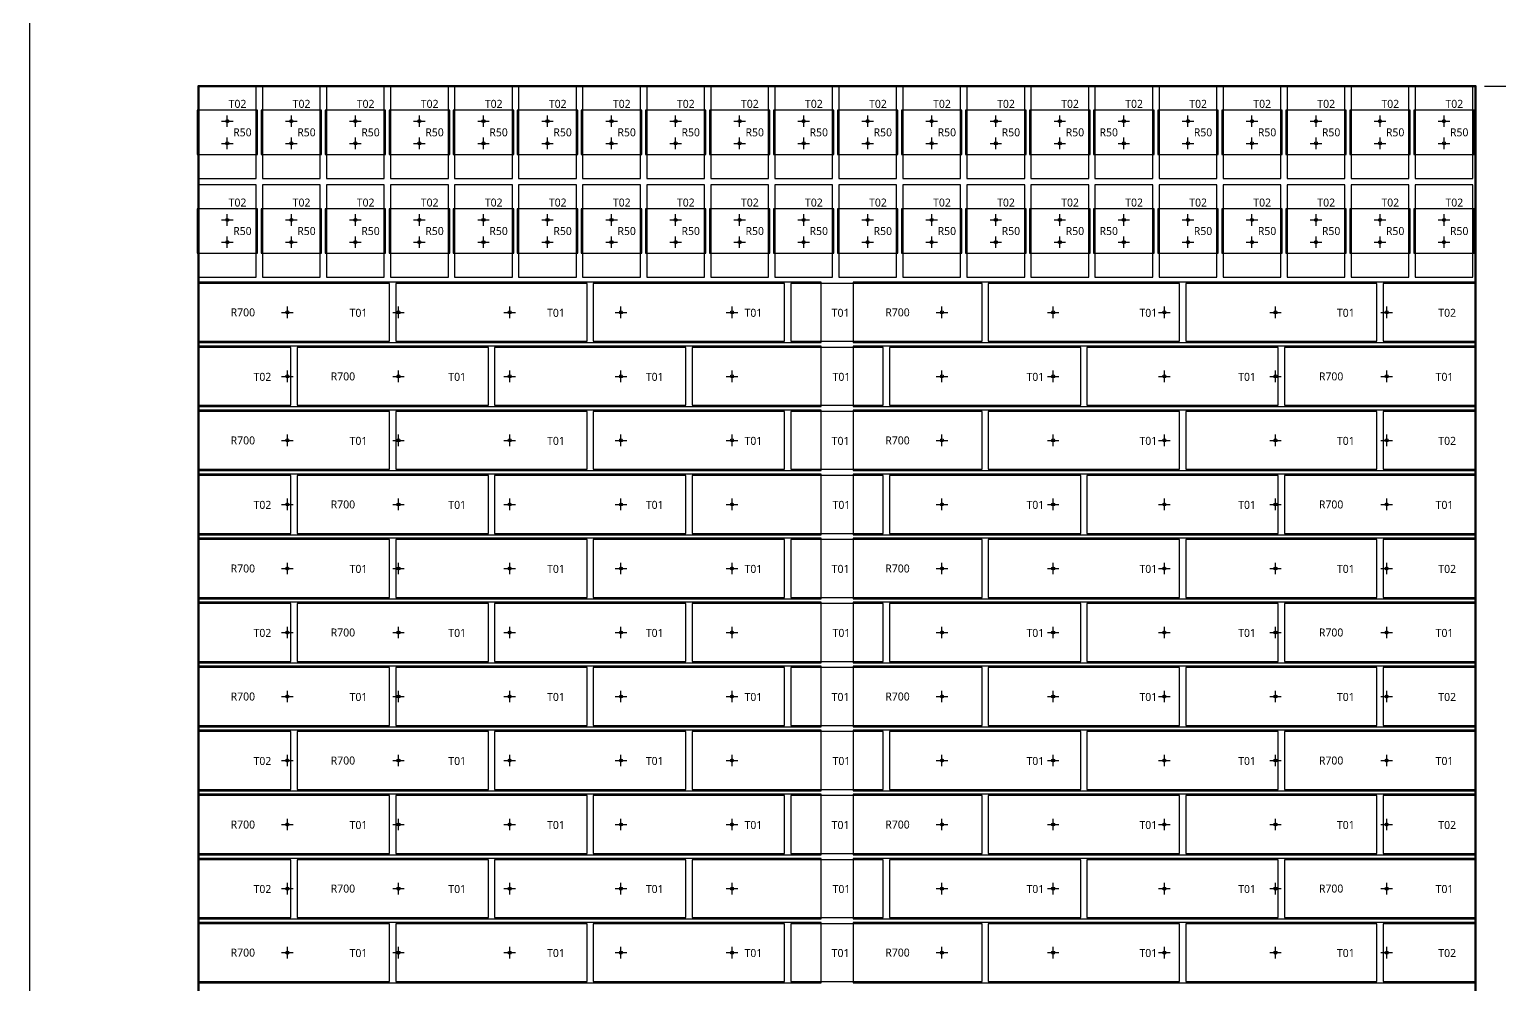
# Model space of a CAD drawing. Header units: millimetres. Extents: x -190 to 7814, y -8114 to 208.
# Drawn here: x -190 to 1463, y -4897 to -3823 of the extents above; entities that cross this region are included whole.
import ezdxf
from ezdxf.enums import TextEntityAlignment as Align

# ---------------------------------------------------------------- set-up
doc = ezdxf.new("R2010")
doc.units = ezdxf.units.MM
for name, color, linetype in [('BOARD', 7, 'Continuous'), ('BORDER', 7, 'Continuous'), ('DIM', 8, 'Continuous'), ('P4_CLIP_R50', 3, 'Continuous'), ('P4_CLIP_R700', 5, 'Continuous'), ('P4_HOLE', 1, 'Continuous'), ('P4_SLIP', 7, 'Continuous'), ('P4_TXT_B', 7, 'Continuous')]:
    doc.layers.add(name, color=color, linetype=linetype)
doc.styles.add('CN', font='msyh.ttc')
doc.dimstyles.new('MM', dxfattribs={"dimtxt": 34, "dimasz": 20, "dimexe": 12, "dimexo": 10, "dimgap": 8, "dimtad": 1, "dimdec": 1, "dimdsep": 46, "dimtxsty": 'CN', "dimcen": 2.5, "dimazin": 3, "dimtfac": 1, "dimtmove": 0, "dimatfit": 3})

msp = doc.modelspace()

# ---------------------------------------------------------------- linework, layer by layer
at = {"layer": 'BOARD', "lineweight": 50}
msp.add_lwpolyline([(0, -5403.5), (1436, -5403.5), (1436, -3886.5), (0, -3886.5)], close=True, dxfattribs=at)
at = {"layer": 'BORDER'}
msp.add_lwpolyline([(-190, -8113.5), (7813.67, -8113.5), (7813.67, 207.69), (-190, 207.69)], close=True, dxfattribs=at)
at = {"layer": 'P4_CLIP_R50'}
for points in [[(66.5, -3963.5), (66.5, -3913.5), (-1.5, -3913.5), (-1.5, -3963.5)], [(138.5, -3963.5), (138.5, -3913.5), (70.5, -3913.5), (70.5, -3963.5)], [(210.5, -3963.5), (210.5, -3913.5), (142.5, -3913.5), (142.5, -3963.5)], [(282.5, -3963.5), (282.5, -3913.5), (214.5, -3913.5), (214.5, -3963.5)], [(354.5, -3963.5), (354.5, -3913.5), (286.5, -3913.5), (286.5, -3963.5)], [(426.5, -3963.5), (426.5, -3913.5), (358.5, -3913.5), (358.5, -3963.5)], [(498.5, -3963.5), (498.5, -3913.5), (430.5, -3913.5), (430.5, -3963.5)], [(570.5, -3963.5), (570.5, -3913.5), (502.5, -3913.5), (502.5, -3963.5)], [(642.5, -3963.5), (642.5, -3913.5), (574.5, -3913.5), (574.5, -3963.5)], [(714.5, -3963.5), (714.5, -3913.5), (646.5, -3913.5), (646.5, -3963.5)], [(786.5, -3963.5), (786.5, -3913.5), (718.5, -3913.5), (718.5, -3963.5)], [(858.5, -3963.5), (858.5, -3913.5), (790.5, -3913.5), (790.5, -3963.5)], [(930.5, -3963.5), (930.5, -3913.5), (862.5, -3913.5), (862.5, -3963.5)], [(1002.5, -3963.5), (1002.5, -3913.5), (934.5, -3913.5), (934.5, -3963.5)], [(1074.5, -3963.5), (1074.5, -3913.5), (1006.5, -3913.5), (1006.5, -3963.5)], [(1146.5, -3963.5), (1146.5, -3913.5), (1078.5, -3913.5), (1078.5, -3963.5)], [(1218.5, -3963.5), (1218.5, -3913.5), (1150.5, -3913.5), (1150.5, -3963.5)], [(1290.5, -3963.5), (1290.5, -3913.5), (1222.5, -3913.5), (1222.5, -3963.5)], [(1362.5, -3963.5), (1362.5, -3913.5), (1294.5, -3913.5), (1294.5, -3963.5)], [(1434.5, -3963.5), (1434.5, -3913.5), (1366.5, -3913.5), (1366.5, -3963.5)], [(66.5, -4074.5), (66.5, -4024.5), (-1.5, -4024.5), (-1.5, -4074.5)], [(138.5, -4074.5), (138.5, -4024.5), (70.5, -4024.5), (70.5, -4074.5)], [(210.5, -4074.5), (210.5, -4024.5), (142.5, -4024.5), (142.5, -4074.5)], [(282.5, -4074.5), (282.5, -4024.5), (214.5, -4024.5), (214.5, -4074.5)], [(354.5, -4074.5), (354.5, -4024.5), (286.5, -4024.5), (286.5, -4074.5)], [(426.5, -4074.5), (426.5, -4024.5), (358.5, -4024.5), (358.5, -4074.5)], [(498.5, -4074.5), (498.5, -4024.5), (430.5, -4024.5), (430.5, -4074.5)], [(570.5, -4074.5), (570.5, -4024.5), (502.5, -4024.5), (502.5, -4074.5)], [(642.5, -4074.5), (642.5, -4024.5), (574.5, -4024.5), (574.5, -4074.5)], [(714.5, -4074.5), (714.5, -4024.5), (646.5, -4024.5), (646.5, -4074.5)], [(786.5, -4074.5), (786.5, -4024.5), (718.5, -4024.5), (718.5, -4074.5)], [(858.5, -4074.5), (858.5, -4024.5), (790.5, -4024.5), (790.5, -4074.5)], [(930.5, -4074.5), (930.5, -4024.5), (862.5, -4024.5), (862.5, -4074.5)], [(1002.5, -4074.5), (1002.5, -4024.5), (934.5, -4024.5), (934.5, -4074.5)], [(1074.5, -4074.5), (1074.5, -4024.5), (1006.5, -4024.5), (1006.5, -4074.5)], [(1146.5, -4074.5), (1146.5, -4024.5), (1078.5, -4024.5), (1078.5, -4074.5)], [(1218.5, -4074.5), (1218.5, -4024.5), (1150.5, -4024.5), (1150.5, -4074.5)], [(1290.5, -4074.5), (1290.5, -4024.5), (1222.5, -4024.5), (1222.5, -4074.5)], [(1362.5, -4074.5), (1362.5, -4024.5), (1294.5, -4024.5), (1294.5, -4074.5)], [(1434.5, -4074.5), (1434.5, -4024.5), (1366.5, -4024.5), (1366.5, -4074.5)]]:
    msp.add_lwpolyline(points, close=True, dxfattribs=at)
at = {"layer": 'P4_CLIP_R700'}
for points in [[(0, -4175), (700, -4175), (700, -4107), (0, -4107)], [(736, -4175), (1436, -4175), (1436, -4107), (736, -4107)], [(0, -4247), (700, -4247), (700, -4179), (0, -4179)], [(736, -4247), (1436, -4247), (1436, -4179), (736, -4179)], [(0, -4319), (700, -4319), (700, -4251), (0, -4251)], [(736, -4319), (1436, -4319), (1436, -4251), (736, -4251)], [(0, -4391), (700, -4391), (700, -4323), (0, -4323)], [(736, -4391), (1436, -4391), (1436, -4323), (736, -4323)], [(0, -4463), (700, -4463), (700, -4395), (0, -4395)], [(736, -4463), (1436, -4463), (1436, -4395), (736, -4395)], [(0, -4535), (700, -4535), (700, -4467), (0, -4467)], [(736, -4535), (1436, -4535), (1436, -4467), (736, -4467)], [(0, -4607), (700, -4607), (700, -4539), (0, -4539)], [(736, -4607), (1436, -4607), (1436, -4539), (736, -4539)], [(0, -4679), (700, -4679), (700, -4611), (0, -4611)], [(736, -4679), (1436, -4679), (1436, -4611), (736, -4611)], [(0, -4751), (700, -4751), (700, -4683), (0, -4683)], [(736, -4751), (1436, -4751), (1436, -4683), (736, -4683)], [(0, -4823), (700, -4823), (700, -4755), (0, -4755)], [(736, -4823), (1436, -4823), (1436, -4755), (736, -4755)], [(0, -4895), (700, -4895), (700, -4827), (0, -4827)], [(736, -4895), (1436, -4895), (1436, -4827), (736, -4827)]]:
    msp.add_lwpolyline(points, close=True, dxfattribs=at)
at = {"layer": 'P4_HOLE'}
for p, q in [((26, -3926), (39, -3926)), ((32.5, -3932.5), (32.5, -3919.5)), ((98, -3926), (111, -3926)), ((104.5, -3932.5), (104.5, -3919.5)), ((170, -3926), (183, -3926)), ((176.5, -3932.5), (176.5, -3919.5)), ((242, -3926), (255, -3926)), ((248.5, -3932.5), (248.5, -3919.5)), ((314, -3926), (327, -3926)), ((320.5, -3932.5), (320.5, -3919.5)), ((386, -3926), (399, -3926)), ((392.5, -3932.5), (392.5, -3919.5)), ((458, -3926), (471, -3926)), ((464.5, -3932.5), (464.5, -3919.5)), ((530, -3926), (543, -3926)), ((536.5, -3932.5), (536.5, -3919.5)), ((602, -3926), (615, -3926)), ((608.5, -3932.5), (608.5, -3919.5)), ((674, -3926), (687, -3926)), ((680.5, -3932.5), (680.5, -3919.5)), ((746, -3926), (759, -3926)), ((752.5, -3932.5), (752.5, -3919.5)), ((818, -3926), (831, -3926)), ((824.5, -3932.5), (824.5, -3919.5)), ((890, -3926), (903, -3926)), ((896.5, -3932.5), (896.5, -3919.5)), ((962, -3926), (975, -3926)), ((968.5, -3932.5), (968.5, -3919.5)), ((1034, -3926), (1047, -3926)), ((1040.5, -3932.5), (1040.5, -3919.5)), ((1106, -3926), (1119, -3926)), ((1112.5, -3932.5), (1112.5, -3919.5)), ((1178, -3926), (1191, -3926)), ((1184.5, -3932.5), (1184.5, -3919.5)), ((1250, -3926), (1263, -3926)), ((1256.5, -3932.5), (1256.5, -3919.5)), ((1322, -3926), (1335, -3926)), ((1328.5, -3932.5), (1328.5, -3919.5)), ((1394, -3926), (1407, -3926)), ((1400.5, -3932.5), (1400.5, -3919.5)), ((32.5, -3957.5), (32.5, -3944.5)), ((104.5, -3957.5), (104.5, -3944.5)), ((176.5, -3957.5), (176.5, -3944.5)), ((248.5, -3957.5), (248.5, -3944.5)), ((320.5, -3957.5), (320.5, -3944.5)), ((392.5, -3957.5), (392.5, -3944.5)), ((464.5, -3957.5), (464.5, -3944.5)), ((536.5, -3957.5), (536.5, -3944.5)), ((608.5, -3957.5), (608.5, -3944.5)), ((680.5, -3957.5), (680.5, -3944.5)), ((752.5, -3957.5), (752.5, -3944.5)), ((824.5, -3957.5), (824.5, -3944.5)), ((896.5, -3957.5), (896.5, -3944.5)), ((968.5, -3957.5), (968.5, -3944.5)), ((1040.5, -3957.5), (1040.5, -3944.5)), ((1112.5, -3957.5), (1112.5, -3944.5)), ((1184.5, -3957.5), (1184.5, -3944.5)), ((1256.5, -3957.5), (1256.5, -3944.5)), ((1328.5, -3957.5), (1328.5, -3944.5)), ((1400.5, -3957.5), (1400.5, -3944.5)), ((26, -3951), (39, -3951)), ((98, -3951), (111, -3951)), ((170, -3951), (183, -3951)), ((242, -3951), (255, -3951)), ((314, -3951), (327, -3951)), ((386, -3951), (399, -3951)), ((458, -3951), (471, -3951)), ((530, -3951), (543, -3951)), ((602, -3951), (615, -3951)), ((674, -3951), (687, -3951)), ((746, -3951), (759, -3951)), ((818, -3951), (831, -3951)), ((890, -3951), (903, -3951)), ((962, -3951), (975, -3951)), ((1034, -3951), (1047, -3951)), ((1106, -3951), (1119, -3951)), ((1178, -3951), (1191, -3951)), ((1250, -3951), (1263, -3951)), ((1322, -3951), (1335, -3951)), ((1394, -3951), (1407, -3951)), ((32.5, -4043.5), (32.5, -4030.5)), ((104.5, -4043.5), (104.5, -4030.5)), ((176.5, -4043.5), (176.5, -4030.5)), ((248.5, -4043.5), (248.5, -4030.5)), ((320.5, -4043.5), (320.5, -4030.5)), ((392.5, -4043.5), (392.5, -4030.5)), ((464.5, -4043.5), (464.5, -4030.5)), ((536.5, -4043.5), (536.5, -4030.5)), ((608.5, -4043.5), (608.5, -4030.5)), ((680.5, -4043.5), (680.5, -4030.5)), ((752.5, -4043.5), (752.5, -4030.5)), ((824.5, -4043.5), (824.5, -4030.5)), ((896.5, -4043.5), (896.5, -4030.5)), ((968.5, -4043.5), (968.5, -4030.5)), ((1040.5, -4043.5), (1040.5, -4030.5)), ((1112.5, -4043.5), (1112.5, -4030.5)), ((1184.5, -4043.5), (1184.5, -4030.5)), ((1256.5, -4043.5), (1256.5, -4030.5)), ((1328.5, -4043.5), (1328.5, -4030.5)), ((1400.5, -4043.5), (1400.5, -4030.5)), ((26, -4037), (39, -4037)), ((98, -4037), (111, -4037)), ((170, -4037), (183, -4037)), ((242, -4037), (255, -4037)), ((314, -4037), (327, -4037)), ((386, -4037), (399, -4037)), ((458, -4037), (471, -4037)), ((530, -4037), (543, -4037)), ((602, -4037), (615, -4037)), ((674, -4037), (687, -4037)), ((746, -4037), (759, -4037)), ((818, -4037), (831, -4037)), ((890, -4037), (903, -4037)), ((962, -4037), (975, -4037)), ((1034, -4037), (1047, -4037)), ((1106, -4037), (1119, -4037)), ((1178, -4037), (1191, -4037)), ((1250, -4037), (1263, -4037)), ((1322, -4037), (1335, -4037)), ((1394, -4037), (1407, -4037)), ((26, -4062), (39, -4062)), ((32.5, -4068.5), (32.5, -4055.5)), ((98, -4062), (111, -4062)), ((104.5, -4068.5), (104.5, -4055.5)), ((170, -4062), (183, -4062)), ((176.5, -4068.5), (176.5, -4055.5)), ((242, -4062), (255, -4062)), ((248.5, -4068.5), (248.5, -4055.5)), ((314, -4062), (327, -4062)), ((320.5, -4068.5), (320.5, -4055.5)), ((386, -4062), (399, -4062)), ((392.5, -4068.5), (392.5, -4055.5)), ((458, -4062), (471, -4062)), ((464.5, -4068.5), (464.5, -4055.5)), ((530, -4062), (543, -4062)), ((536.5, -4068.5), (536.5, -4055.5)), ((602, -4062), (615, -4062)), ((608.5, -4068.5), (608.5, -4055.5)), ((674, -4062), (687, -4062)), ((680.5, -4068.5), (680.5, -4055.5)), ((746, -4062), (759, -4062)), ((752.5, -4068.5), (752.5, -4055.5)), ((818, -4062), (831, -4062)), ((824.5, -4068.5), (824.5, -4055.5)), ((890, -4062), (903, -4062)), ((896.5, -4068.5), (896.5, -4055.5)), ((962, -4062), (975, -4062)), ((968.5, -4068.5), (968.5, -4055.5)), ((1034, -4062), (1047, -4062)), ((1040.5, -4068.5), (1040.5, -4055.5)), ((1106, -4062), (1119, -4062)), ((1112.5, -4068.5), (1112.5, -4055.5)), ((1178, -4062), (1191, -4062)), ((1184.5, -4068.5), (1184.5, -4055.5)), ((1250, -4062), (1263, -4062)), ((1256.5, -4068.5), (1256.5, -4055.5)), ((1322, -4062), (1335, -4062)), ((1328.5, -4068.5), (1328.5, -4055.5)), ((1394, -4062), (1407, -4062)), ((1400.5, -4068.5), (1400.5, -4055.5)), ((93.5, -4141), (106.5, -4141)), ((100, -4147.5), (100, -4134.5)), ((218.5, -4141), (231.5, -4141)), ((225, -4147.5), (225, -4134.5)), ((343.5, -4141), (356.5, -4141)), ((350, -4147.5), (350, -4134.5)), ((468.5, -4141), (481.5, -4141)), ((475, -4147.5), (475, -4134.5)), ((593.5, -4141), (606.5, -4141)), ((600, -4147.5), (600, -4134.5)), ((829.5, -4141), (842.5, -4141)), ((836, -4147.5), (836, -4134.5)), ((954.5, -4141), (967.5, -4141)), ((961, -4147.5), (961, -4134.5)), ((1079.5, -4141), (1092.5, -4141)), ((1086, -4147.5), (1086, -4134.5)), ((1204.5, -4141), (1217.5, -4141)), ((1211, -4147.5), (1211, -4134.5)), ((1329.5, -4141), (1342.5, -4141)), ((1336, -4147.5), (1336, -4134.5)), ((93.5, -4213), (106.5, -4213)), ((100, -4219.5), (100, -4206.5)), ((218.5, -4213), (231.5, -4213)), ((225, -4219.5), (225, -4206.5)), ((343.5, -4213), (356.5, -4213)), ((350, -4219.5), (350, -4206.5)), ((468.5, -4213), (481.5, -4213)), ((475, -4219.5), (475, -4206.5)), ((593.5, -4213), (606.5, -4213)), ((600, -4219.5), (600, -4206.5)), ((829.5, -4213), (842.5, -4213)), ((836, -4219.5), (836, -4206.5)), ((954.5, -4213), (967.5, -4213)), ((961, -4219.5), (961, -4206.5)), ((1079.5, -4213), (1092.5, -4213)), ((1086, -4219.5), (1086, -4206.5)), ((1204.5, -4213), (1217.5, -4213)), ((1211, -4219.5), (1211, -4206.5)), ((1329.5, -4213), (1342.5, -4213)), ((1336, -4219.5), (1336, -4206.5)), ((100, -4291.5), (100, -4278.5)), ((225, -4291.5), (225, -4278.5)), ((350, -4291.5), (350, -4278.5)), ((475, -4291.5), (475, -4278.5)), ((600, -4291.5), (600, -4278.5)), ((836, -4291.5), (836, -4278.5)), ((961, -4291.5), (961, -4278.5)), ((1086, -4291.5), (1086, -4278.5)), ((1211, -4291.5), (1211, -4278.5)), ((1336, -4291.5), (1336, -4278.5)), ((93.5, -4285), (106.5, -4285)), ((218.5, -4285), (231.5, -4285)), ((343.5, -4285), (356.5, -4285)), ((468.5, -4285), (481.5, -4285)), ((593.5, -4285), (606.5, -4285)), ((829.5, -4285), (842.5, -4285)), ((954.5, -4285), (967.5, -4285)), ((1079.5, -4285), (1092.5, -4285)), ((1204.5, -4285), (1217.5, -4285)), ((1329.5, -4285), (1342.5, -4285)), ((93.5, -4357), (106.5, -4357)), ((100, -4363.5), (100, -4350.5)), ((218.5, -4357), (231.5, -4357)), ((225, -4363.5), (225, -4350.5)), ((343.5, -4357), (356.5, -4357)), ((350, -4363.5), (350, -4350.5)), ((468.5, -4357), (481.5, -4357)), ((475, -4363.5), (475, -4350.5)), ((593.5, -4357), (606.5, -4357)), ((600, -4363.5), (600, -4350.5)), ((829.5, -4357), (842.5, -4357)), ((836, -4363.5), (836, -4350.5)), ((954.5, -4357), (967.5, -4357)), ((961, -4363.5), (961, -4350.5)), ((1079.5, -4357), (1092.5, -4357)), ((1086, -4363.5), (1086, -4350.5)), ((1204.5, -4357), (1217.5, -4357)), ((1211, -4363.5), (1211, -4350.5)), ((1329.5, -4357), (1342.5, -4357)), ((1336, -4363.5), (1336, -4350.5)), ((93.5, -4429), (106.5, -4429)), ((100, -4435.5), (100, -4422.5)), ((218.5, -4429), (231.5, -4429)), ((225, -4435.5), (225, -4422.5)), ((343.5, -4429), (356.5, -4429)), ((350, -4435.5), (350, -4422.5)), ((468.5, -4429), (481.5, -4429)), ((475, -4435.5), (475, -4422.5)), ((593.5, -4429), (606.5, -4429)), ((600, -4435.5), (600, -4422.5)), ((829.5, -4429), (842.5, -4429)), ((836, -4435.5), (836, -4422.5)), ((954.5, -4429), (967.5, -4429)), ((961, -4435.5), (961, -4422.5)), ((1079.5, -4429), (1092.5, -4429)), ((1086, -4435.5), (1086, -4422.5)), ((1204.5, -4429), (1217.5, -4429)), ((1211, -4435.5), (1211, -4422.5)), ((1329.5, -4429), (1342.5, -4429)), ((1336, -4435.5), (1336, -4422.5)), ((100, -4507.5), (100, -4494.5)), ((225, -4507.5), (225, -4494.5)), ((350, -4507.5), (350, -4494.5)), ((475, -4507.5), (475, -4494.5)), ((600, -4507.5), (600, -4494.5)), ((836, -4507.5), (836, -4494.5)), ((961, -4507.5), (961, -4494.5)), ((1086, -4507.5), (1086, -4494.5)), ((1211, -4507.5), (1211, -4494.5)), ((1336, -4507.5), (1336, -4494.5)), ((93.5, -4501), (106.5, -4501)), ((218.5, -4501), (231.5, -4501)), ((343.5, -4501), (356.5, -4501)), ((468.5, -4501), (481.5, -4501)), ((593.5, -4501), (606.5, -4501)), ((829.5, -4501), (842.5, -4501)), ((954.5, -4501), (967.5, -4501)), ((1079.5, -4501), (1092.5, -4501)), ((1204.5, -4501), (1217.5, -4501)), ((1329.5, -4501), (1342.5, -4501)), ((93.5, -4573), (106.5, -4573)), ((100, -4579.5), (100, -4566.5)), ((218.5, -4573), (231.5, -4573)), ((225, -4579.5), (225, -4566.5)), ((343.5, -4573), (356.5, -4573)), ((350, -4579.5), (350, -4566.5)), ((468.5, -4573), (481.5, -4573)), ((475, -4579.5), (475, -4566.5)), ((593.5, -4573), (606.5, -4573)), ((600, -4579.5), (600, -4566.5)), ((829.5, -4573), (842.5, -4573)), ((836, -4579.5), (836, -4566.5)), ((954.5, -4573), (967.5, -4573)), ((961, -4579.5), (961, -4566.5)), ((1079.5, -4573), (1092.5, -4573)), ((1086, -4579.5), (1086, -4566.5)), ((1204.5, -4573), (1217.5, -4573)), ((1211, -4579.5), (1211, -4566.5)), ((1329.5, -4573), (1342.5, -4573)), ((1336, -4579.5), (1336, -4566.5)), ((100, -4651.5), (100, -4638.5)), ((225, -4651.5), (225, -4638.5)), ((350, -4651.5), (350, -4638.5)), ((475, -4651.5), (475, -4638.5)), ((600, -4651.5), (600, -4638.5)), ((836, -4651.5), (836, -4638.5)), ((961, -4651.5), (961, -4638.5)), ((1086, -4651.5), (1086, -4638.5)), ((1211, -4651.5), (1211, -4638.5)), ((1336, -4651.5), (1336, -4638.5)), ((93.5, -4645), (106.5, -4645)), ((218.5, -4645), (231.5, -4645)), ((343.5, -4645), (356.5, -4645)), ((468.5, -4645), (481.5, -4645)), ((593.5, -4645), (606.5, -4645)), ((829.5, -4645), (842.5, -4645)), ((954.5, -4645), (967.5, -4645)), ((1079.5, -4645), (1092.5, -4645)), ((1204.5, -4645), (1217.5, -4645)), ((1329.5, -4645), (1342.5, -4645)), ((100, -4723.5), (100, -4710.5)), ((225, -4723.5), (225, -4710.5)), ((350, -4723.5), (350, -4710.5)), ((475, -4723.5), (475, -4710.5)), ((600, -4723.5), (600, -4710.5)), ((836, -4723.5), (836, -4710.5)), ((961, -4723.5), (961, -4710.5)), ((1086, -4723.5), (1086, -4710.5)), ((1211, -4723.5), (1211, -4710.5)), ((1336, -4723.5), (1336, -4710.5)), ((93.5, -4717), (106.5, -4717)), ((218.5, -4717), (231.5, -4717)), ((343.5, -4717), (356.5, -4717)), ((468.5, -4717), (481.5, -4717)), ((593.5, -4717), (606.5, -4717)), ((829.5, -4717), (842.5, -4717)), ((954.5, -4717), (967.5, -4717)), ((1079.5, -4717), (1092.5, -4717)), ((1204.5, -4717), (1217.5, -4717)), ((1329.5, -4717), (1342.5, -4717)), ((93.5, -4789), (106.5, -4789)), ((100, -4795.5), (100, -4782.5)), ((218.5, -4789), (231.5, -4789)), ((225, -4795.5), (225, -4782.5)), ((343.5, -4789), (356.5, -4789)), ((350, -4795.5), (350, -4782.5)), ((468.5, -4789), (481.5, -4789)), ((475, -4795.5), (475, -4782.5)), ((593.5, -4789), (606.5, -4789)), ((600, -4795.5), (600, -4782.5)), ((829.5, -4789), (842.5, -4789)), ((836, -4795.5), (836, -4782.5)), ((954.5, -4789), (967.5, -4789)), ((961, -4795.5), (961, -4782.5)), ((1079.5, -4789), (1092.5, -4789)), ((1086, -4795.5), (1086, -4782.5)), ((1204.5, -4789), (1217.5, -4789)), ((1211, -4795.5), (1211, -4782.5)), ((1329.5, -4789), (1342.5, -4789)), ((1336, -4795.5), (1336, -4782.5)), ((100, -4867.5), (100, -4854.5)), ((225, -4867.5), (225, -4854.5)), ((350, -4867.5), (350, -4854.5)), ((475, -4867.5), (475, -4854.5)), ((600, -4867.5), (600, -4854.5)), ((836, -4867.5), (836, -4854.5)), ((961, -4867.5), (961, -4854.5)), ((1086, -4867.5), (1086, -4854.5)), ((1211, -4867.5), (1211, -4854.5)), ((1336, -4867.5), (1336, -4854.5)), ((93.5, -4861), (106.5, -4861)), ((218.5, -4861), (231.5, -4861)), ((343.5, -4861), (356.5, -4861)), ((468.5, -4861), (481.5, -4861)), ((593.5, -4861), (606.5, -4861)), ((829.5, -4861), (842.5, -4861)), ((954.5, -4861), (967.5, -4861)), ((1079.5, -4861), (1092.5, -4861)), ((1204.5, -4861), (1217.5, -4861)), ((1329.5, -4861), (1342.5, -4861))]:
    msp.add_line(p, q, dxfattribs=at)
for centre in [(32.5, -3926), (104.5, -3926), (176.5, -3926), (248.5, -3926), (320.5, -3926), (392.5, -3926), (464.5, -3926), (536.5, -3926), (608.5, -3926), (680.5, -3926), (752.5, -3926), (824.5, -3926), (896.5, -3926), (968.5, -3926), (1040.5, -3926), (1112.5, -3926), (1184.5, -3926), (1256.5, -3926), (1328.5, -3926), (1400.5, -3926), (32.5, -3951), (104.5, -3951), (176.5, -3951), (248.5, -3951), (320.5, -3951), (392.5, -3951), (464.5, -3951), (536.5, -3951), (608.5, -3951), (680.5, -3951), (752.5, -3951), (824.5, -3951), (896.5, -3951), (968.5, -3951), (1040.5, -3951), (1112.5, -3951), (1184.5, -3951), (1256.5, -3951), (1328.5, -3951), (1400.5, -3951), (32.5, -4037), (104.5, -4037), (176.5, -4037), (248.5, -4037), (320.5, -4037), (392.5, -4037), (464.5, -4037), (536.5, -4037), (608.5, -4037), (680.5, -4037), (752.5, -4037), (824.5, -4037), (896.5, -4037), (968.5, -4037), (1040.5, -4037), (1112.5, -4037), (1184.5, -4037), (1256.5, -4037), (1328.5, -4037), (1400.5, -4037), (32.5, -4062), (104.5, -4062), (176.5, -4062), (248.5, -4062), (320.5, -4062), (392.5, -4062), (464.5, -4062), (536.5, -4062), (608.5, -4062), (680.5, -4062), (752.5, -4062), (824.5, -4062), (896.5, -4062), (968.5, -4062), (1040.5, -4062), (1112.5, -4062), (1184.5, -4062), (1256.5, -4062), (1328.5, -4062), (1400.5, -4062), (100, -4141), (225, -4141), (350, -4141), (475, -4141), (600, -4141), (836, -4141), (961, -4141), (1086, -4141), (1211, -4141), (1336, -4141), (100, -4213), (225, -4213), (350, -4213), (475, -4213), (600, -4213), (836, -4213), (961, -4213), (1086, -4213), (1211, -4213), (1336, -4213), (100, -4285), (225, -4285), (350, -4285), (475, -4285), (600, -4285), (836, -4285), (961, -4285), (1086, -4285), (1211, -4285), (1336, -4285), (100, -4357), (225, -4357), (350, -4357), (475, -4357), (600, -4357), (836, -4357), (961, -4357), (1086, -4357), (1211, -4357), (1336, -4357), (100, -4429), (225, -4429), (350, -4429), (475, -4429), (600, -4429), (836, -4429), (961, -4429), (1086, -4429), (1211, -4429), (1336, -4429), (100, -4501), (225, -4501), (350, -4501), (475, -4501), (600, -4501), (836, -4501), (961, -4501), (1086, -4501), (1211, -4501), (1336, -4501), (100, -4573), (225, -4573), (350, -4573), (475, -4573), (600, -4573), (836, -4573), (961, -4573), (1086, -4573), (1211, -4573), (1336, -4573), (100, -4645), (225, -4645), (350, -4645), (475, -4645), (600, -4645), (836, -4645), (961, -4645), (1086, -4645), (1211, -4645), (1336, -4645), (100, -4717), (225, -4717), (350, -4717), (475, -4717), (600, -4717), (836, -4717), (961, -4717), (1086, -4717), (1211, -4717), (1336, -4717), (100, -4789), (225, -4789), (350, -4789), (475, -4789), (600, -4789), (836, -4789), (961, -4789), (1086, -4789), (1211, -4789), (1336, -4789), (100, -4861), (225, -4861), (350, -4861), (475, -4861), (600, -4861), (836, -4861), (961, -4861), (1086, -4861), (1211, -4861), (1336, -4861)]:
    msp.add_circle(centre, 1.75, dxfattribs=at)
at = {"layer": 'P4_SLIP'}
for points in [[(0, -3990.5), (65, -3990.5), (65, -3886.5), (0, -3886.5)], [(72, -3990.5), (137, -3990.5), (137, -3886.5), (72, -3886.5)], [(144, -3990.5), (209, -3990.5), (209, -3886.5), (144, -3886.5)], [(216, -3990.5), (281, -3990.5), (281, -3886.5), (216, -3886.5)], [(288, -3990.5), (353, -3990.5), (353, -3886.5), (288, -3886.5)], [(360, -3990.5), (425, -3990.5), (425, -3886.5), (360, -3886.5)], [(432, -3990.5), (497, -3990.5), (497, -3886.5), (432, -3886.5)], [(504, -3990.5), (569, -3990.5), (569, -3886.5), (504, -3886.5)], [(576, -3990.5), (641, -3990.5), (641, -3886.5), (576, -3886.5)], [(648, -3990.5), (713, -3990.5), (713, -3886.5), (648, -3886.5)], [(720, -3990.5), (785, -3990.5), (785, -3886.5), (720, -3886.5)], [(792, -3990.5), (857, -3990.5), (857, -3886.5), (792, -3886.5)], [(864, -3990.5), (929, -3990.5), (929, -3886.5), (864, -3886.5)], [(936, -3990.5), (1001, -3990.5), (1001, -3886.5), (936, -3886.5)], [(1008, -3990.5), (1073, -3990.5), (1073, -3886.5), (1008, -3886.5)], [(1080, -3990.5), (1145, -3990.5), (1145, -3886.5), (1080, -3886.5)], [(1152, -3990.5), (1217, -3990.5), (1217, -3886.5), (1152, -3886.5)], [(1224, -3990.5), (1289, -3990.5), (1289, -3886.5), (1224, -3886.5)], [(1296, -3990.5), (1361, -3990.5), (1361, -3886.5), (1296, -3886.5)], [(1368, -3990.5), (1433, -3990.5), (1433, -3886.5), (1368, -3886.5)], [(0, -4101.5), (65, -4101.5), (65, -3997.5), (0, -3997.5)], [(72, -4101.5), (137, -4101.5), (137, -3997.5), (72, -3997.5)], [(144, -4101.5), (209, -4101.5), (209, -3997.5), (144, -3997.5)], [(216, -4101.5), (281, -4101.5), (281, -3997.5), (216, -3997.5)], [(288, -4101.5), (353, -4101.5), (353, -3997.5), (288, -3997.5)], [(360, -4101.5), (425, -4101.5), (425, -3997.5), (360, -3997.5)], [(432, -4101.5), (497, -4101.5), (497, -3997.5), (432, -3997.5)], [(504, -4101.5), (569, -4101.5), (569, -3997.5), (504, -3997.5)], [(576, -4101.5), (641, -4101.5), (641, -3997.5), (576, -3997.5)], [(648, -4101.5), (713, -4101.5), (713, -3997.5), (648, -3997.5)], [(720, -4101.5), (785, -4101.5), (785, -3997.5), (720, -3997.5)], [(792, -4101.5), (857, -4101.5), (857, -3997.5), (792, -3997.5)], [(864, -4101.5), (929, -4101.5), (929, -3997.5), (864, -3997.5)], [(936, -4101.5), (1001, -4101.5), (1001, -3997.5), (936, -3997.5)], [(1008, -4101.5), (1073, -4101.5), (1073, -3997.5), (1008, -3997.5)], [(1080, -4101.5), (1145, -4101.5), (1145, -3997.5), (1080, -3997.5)], [(1152, -4101.5), (1217, -4101.5), (1217, -3997.5), (1152, -3997.5)], [(1224, -4101.5), (1289, -4101.5), (1289, -3997.5), (1224, -3997.5)], [(1296, -4101.5), (1361, -4101.5), (1361, -3997.5), (1296, -3997.5)], [(1368, -4101.5), (1433, -4101.5), (1433, -3997.5), (1368, -3997.5)], [(0, -4173.5), (215, -4173.5), (215, -4108.5), (0, -4108.5)], [(222, -4173.5), (437, -4173.5), (437, -4108.5), (222, -4108.5)], [(444, -4173.5), (659, -4173.5), (659, -4108.5), (444, -4108.5)], [(666, -4173.5), (881, -4173.5), (881, -4108.5), (666, -4108.5)], [(888, -4173.5), (1103, -4173.5), (1103, -4108.5), (888, -4108.5)], [(1110, -4173.5), (1325, -4173.5), (1325, -4108.5), (1110, -4108.5)], [(1332, -4173.5), (1436, -4173.5), (1436, -4108.5), (1332, -4108.5)], [(0, -4245.5), (104, -4245.5), (104, -4180.5), (0, -4180.5)], [(111, -4245.5), (326, -4245.5), (326, -4180.5), (111, -4180.5)], [(333, -4245.5), (548, -4245.5), (548, -4180.5), (333, -4180.5)], [(555, -4245.5), (770, -4245.5), (770, -4180.5), (555, -4180.5)], [(777, -4245.5), (992, -4245.5), (992, -4180.5), (777, -4180.5)], [(999, -4245.5), (1214, -4245.5), (1214, -4180.5), (999, -4180.5)], [(1221, -4245.5), (1436, -4245.5), (1436, -4180.5), (1221, -4180.5)], [(0, -4317.5), (215, -4317.5), (215, -4252.5), (0, -4252.5)], [(222, -4317.5), (437, -4317.5), (437, -4252.5), (222, -4252.5)], [(444, -4317.5), (659, -4317.5), (659, -4252.5), (444, -4252.5)], [(666, -4317.5), (881, -4317.5), (881, -4252.5), (666, -4252.5)], [(888, -4317.5), (1103, -4317.5), (1103, -4252.5), (888, -4252.5)], [(1110, -4317.5), (1325, -4317.5), (1325, -4252.5), (1110, -4252.5)], [(1332, -4317.5), (1436, -4317.5), (1436, -4252.5), (1332, -4252.5)], [(0, -4389.5), (104, -4389.5), (104, -4324.5), (0, -4324.5)], [(111, -4389.5), (326, -4389.5), (326, -4324.5), (111, -4324.5)], [(333, -4389.5), (548, -4389.5), (548, -4324.5), (333, -4324.5)], [(555, -4389.5), (770, -4389.5), (770, -4324.5), (555, -4324.5)], [(777, -4389.5), (992, -4389.5), (992, -4324.5), (777, -4324.5)], [(999, -4389.5), (1214, -4389.5), (1214, -4324.5), (999, -4324.5)], [(1221, -4389.5), (1436, -4389.5), (1436, -4324.5), (1221, -4324.5)], [(0, -4461.5), (215, -4461.5), (215, -4396.5), (0, -4396.5)], [(222, -4461.5), (437, -4461.5), (437, -4396.5), (222, -4396.5)], [(444, -4461.5), (659, -4461.5), (659, -4396.5), (444, -4396.5)], [(666, -4461.5), (881, -4461.5), (881, -4396.5), (666, -4396.5)], [(888, -4461.5), (1103, -4461.5), (1103, -4396.5), (888, -4396.5)], [(1110, -4461.5), (1325, -4461.5), (1325, -4396.5), (1110, -4396.5)], [(1332, -4461.5), (1436, -4461.5), (1436, -4396.5), (1332, -4396.5)], [(0, -4533.5), (104, -4533.5), (104, -4468.5), (0, -4468.5)], [(111, -4533.5), (326, -4533.5), (326, -4468.5), (111, -4468.5)], [(333, -4533.5), (548, -4533.5), (548, -4468.5), (333, -4468.5)], [(555, -4533.5), (770, -4533.5), (770, -4468.5), (555, -4468.5)], [(777, -4533.5), (992, -4533.5), (992, -4468.5), (777, -4468.5)], [(999, -4533.5), (1214, -4533.5), (1214, -4468.5), (999, -4468.5)], [(1221, -4533.5), (1436, -4533.5), (1436, -4468.5), (1221, -4468.5)], [(0, -4605.5), (215, -4605.5), (215, -4540.5), (0, -4540.5)], [(222, -4605.5), (437, -4605.5), (437, -4540.5), (222, -4540.5)], [(444, -4605.5), (659, -4605.5), (659, -4540.5), (444, -4540.5)], [(666, -4605.5), (881, -4605.5), (881, -4540.5), (666, -4540.5)], [(888, -4605.5), (1103, -4605.5), (1103, -4540.5), (888, -4540.5)], [(1110, -4605.5), (1325, -4605.5), (1325, -4540.5), (1110, -4540.5)], [(1332, -4605.5), (1436, -4605.5), (1436, -4540.5), (1332, -4540.5)], [(0, -4677.5), (104, -4677.5), (104, -4612.5), (0, -4612.5)], [(111, -4677.5), (326, -4677.5), (326, -4612.5), (111, -4612.5)], [(333, -4677.5), (548, -4677.5), (548, -4612.5), (333, -4612.5)], [(555, -4677.5), (770, -4677.5), (770, -4612.5), (555, -4612.5)], [(777, -4677.5), (992, -4677.5), (992, -4612.5), (777, -4612.5)], [(999, -4677.5), (1214, -4677.5), (1214, -4612.5), (999, -4612.5)], [(1221, -4677.5), (1436, -4677.5), (1436, -4612.5), (1221, -4612.5)], [(0, -4749.5), (215, -4749.5), (215, -4684.5), (0, -4684.5)], [(222, -4749.5), (437, -4749.5), (437, -4684.5), (222, -4684.5)], [(444, -4749.5), (659, -4749.5), (659, -4684.5), (444, -4684.5)], [(666, -4749.5), (881, -4749.5), (881, -4684.5), (666, -4684.5)], [(888, -4749.5), (1103, -4749.5), (1103, -4684.5), (888, -4684.5)], [(1110, -4749.5), (1325, -4749.5), (1325, -4684.5), (1110, -4684.5)], [(1332, -4749.5), (1436, -4749.5), (1436, -4684.5), (1332, -4684.5)], [(0, -4821.5), (104, -4821.5), (104, -4756.5), (0, -4756.5)], [(111, -4821.5), (326, -4821.5), (326, -4756.5), (111, -4756.5)], [(333, -4821.5), (548, -4821.5), (548, -4756.5), (333, -4756.5)], [(555, -4821.5), (770, -4821.5), (770, -4756.5), (555, -4756.5)], [(777, -4821.5), (992, -4821.5), (992, -4756.5), (777, -4756.5)], [(999, -4821.5), (1214, -4821.5), (1214, -4756.5), (999, -4756.5)], [(1221, -4821.5), (1436, -4821.5), (1436, -4756.5), (1221, -4756.5)], [(0, -4893.5), (215, -4893.5), (215, -4828.5), (0, -4828.5)], [(222, -4893.5), (437, -4893.5), (437, -4828.5), (222, -4828.5)], [(444, -4893.5), (659, -4893.5), (659, -4828.5), (444, -4828.5)], [(666, -4893.5), (881, -4893.5), (881, -4828.5), (666, -4828.5)], [(888, -4893.5), (1103, -4893.5), (1103, -4828.5), (888, -4828.5)], [(1110, -4893.5), (1325, -4893.5), (1325, -4828.5), (1110, -4828.5)], [(1332, -4893.5), (1436, -4893.5), (1436, -4828.5), (1332, -4828.5)]]:
    msp.add_lwpolyline(points, close=True, dxfattribs=at)

# ---------------------------------------------------------------- texts
at = {"layer": 'P4_CLIP_R50', "style": 'CN'}
for p in [(49.5, -3938.5), (121.5, -3938.5), (193.5, -3938.5), (265.5, -3938.5), (337.5, -3938.5), (409.5, -3938.5), (481.5, -3938.5), (553.5, -3938.5), (625.5, -3938.5), (697.5, -3938.5), (769.5, -3938.5), (841.5, -3938.5), (913.5, -3938.5), (985.5, -3938.5), (1023.5, -3938.5), (1129.5, -3938.5), (1201.5, -3938.5), (1273.5, -3938.5), (1345.5, -3938.5), (1417.5, -3938.5), (49.5, -4049.5), (121.5, -4049.5), (193.5, -4049.5), (265.5, -4049.5), (337.5, -4049.5), (409.5, -4049.5), (481.5, -4049.5), (553.5, -4049.5), (625.5, -4049.5), (697.5, -4049.5), (769.5, -4049.5), (841.5, -4049.5), (913.5, -4049.5), (985.5, -4049.5), (1023.5, -4049.5), (1129.5, -4049.5), (1201.5, -4049.5), (1273.5, -4049.5), (1345.5, -4049.5), (1417.5, -4049.5)]:
    msp.add_text('R50', height=9, dxfattribs=at).set_placement(p, align=Align.MIDDLE_CENTER)
at = {"layer": 'P4_CLIP_R700', "style": 'CN'}
for p in [(50, -4141), (786, -4141), (162.5, -4213), (1273.5, -4213), (50, -4285), (786, -4285), (162.5, -4357), (1273.5, -4357), (50, -4429), (786, -4429), (162.5, -4501), (1273.5, -4501), (50, -4573), (786, -4573), (162.5, -4645), (1273.5, -4645), (50, -4717), (786, -4717), (162.5, -4789), (1273.5, -4789), (50, -4861), (786, -4861)]:
    msp.add_text('R700', height=9, dxfattribs=at).set_placement(p, align=Align.MIDDLE_CENTER)
at = {"layer": 'P4_TXT_B', "style": 'CN'}
for s, p in [('T02', (44, -3906.5)), ('T02', (116, -3906.5)), ('T02', (188, -3906.5)), ('T02', (260, -3906.5)), ('T02', (332, -3906.5)), ('T02', (404, -3906.5)), ('T02', (476, -3906.5)), ('T02', (548, -3906.5)), ('T02', (620, -3906.5)), ('T02', (692, -3906.5)), ('T02', (764, -3906.5)), ('T02', (836, -3906.5)), ('T02', (908, -3906.5)), ('T02', (980, -3906.5)), ('T02', (1052, -3906.5)), ('T02', (1124, -3906.5)), ('T02', (1196, -3906.5)), ('T02', (1268, -3906.5)), ('T02', (1340, -3906.5)), ('T02', (1412, -3906.5)), ('T02', (44, -4017.5)), ('T02', (116, -4017.5)), ('T02', (188, -4017.5)), ('T02', (260, -4017.5)), ('T02', (332, -4017.5)), ('T02', (404, -4017.5)), ('T02', (476, -4017.5)), ('T02', (548, -4017.5)), ('T02', (620, -4017.5)), ('T02', (692, -4017.5)), ('T02', (764, -4017.5)), ('T02', (836, -4017.5)), ('T02', (908, -4017.5)), ('T02', (980, -4017.5)), ('T02', (1052, -4017.5)), ('T02', (1124, -4017.5)), ('T02', (1196, -4017.5)), ('T02', (1268, -4017.5)), ('T02', (1340, -4017.5)), ('T02', (1412, -4017.5)), ('T01', (180, -4141.5)), ('T01', (402, -4141.5)), ('T01', (624, -4141.5)), ('T01', (722, -4141.5)), ('T01', (1068, -4141.5)), ('T01', (1290, -4141.5)), ('T02', (1404, -4141.5)), ('T02', (72, -4213.5)), ('T01', (291, -4213.5)), ('T01', (513, -4213.5)), ('T01', (723, -4213.5)), ('T01', (941, -4213.5)), ('T01', (1179, -4213.5)), ('T01', (1401, -4213.5)), ('T01', (180, -4285.5)), ('T01', (402, -4285.5)), ('T01', (624, -4285.5)), ('T01', (722, -4285.5)), ('T01', (1068, -4285.5)), ('T01', (1290, -4285.5)), ('T02', (1404, -4285.5)), ('T02', (72, -4357.5)), ('T01', (291, -4357.5)), ('T01', (513, -4357.5)), ('T01', (723, -4357.5)), ('T01', (941, -4357.5)), ('T01', (1179, -4357.5)), ('T01', (1401, -4357.5)), ('T01', (180, -4429.5)), ('T01', (402, -4429.5)), ('T01', (624, -4429.5)), ('T01', (722, -4429.5)), ('T01', (1068, -4429.5)), ('T01', (1290, -4429.5)), ('T02', (1404, -4429.5)), ('T02', (72, -4501.5)), ('T01', (291, -4501.5)), ('T01', (513, -4501.5)), ('T01', (723, -4501.5)), ('T01', (941, -4501.5)), ('T01', (1179, -4501.5)), ('T01', (1401, -4501.5)), ('T01', (180, -4573.5)), ('T01', (402, -4573.5)), ('T01', (624, -4573.5)), ('T01', (722, -4573.5)), ('T01', (1068, -4573.5)), ('T01', (1290, -4573.5)), ('T02', (1404, -4573.5)), ('T02', (72, -4645.5)), ('T01', (291, -4645.5)), ('T01', (513, -4645.5)), ('T01', (723, -4645.5)), ('T01', (941, -4645.5)), ('T01', (1179, -4645.5)), ('T01', (1401, -4645.5)), ('T01', (180, -4717.5)), ('T01', (402, -4717.5)), ('T01', (624, -4717.5)), ('T01', (722, -4717.5)), ('T01', (1068, -4717.5)), ('T01', (1290, -4717.5)), ('T02', (1404, -4717.5)), ('T02', (72, -4789.5)), ('T01', (291, -4789.5)), ('T01', (513, -4789.5)), ('T01', (723, -4789.5)), ('T01', (941, -4789.5)), ('T01', (1179, -4789.5)), ('T01', (1401, -4789.5)), ('T01', (180, -4861.5)), ('T01', (402, -4861.5)), ('T01', (624, -4861.5)), ('T01', (722, -4861.5)), ('T01', (1068, -4861.5)), ('T01', (1290, -4861.5)), ('T02', (1404, -4861.5))]:
    msp.add_text(s, height=9, dxfattribs=at).set_placement(p, align=Align.MIDDLE_CENTER)

# ---------------------------------------------------------------- dimensions: what is measured, and where the dimension line sits
at = {"layer": 'DIM'}
msp.add_linear_dim(base=(1626, -5403.5), p1=(1436, -5403.5), p2=(1436, -3886.5), angle=90, dimstyle='MM', dxfattribs=at).render()

doc.saveas('drawing.dxf')
